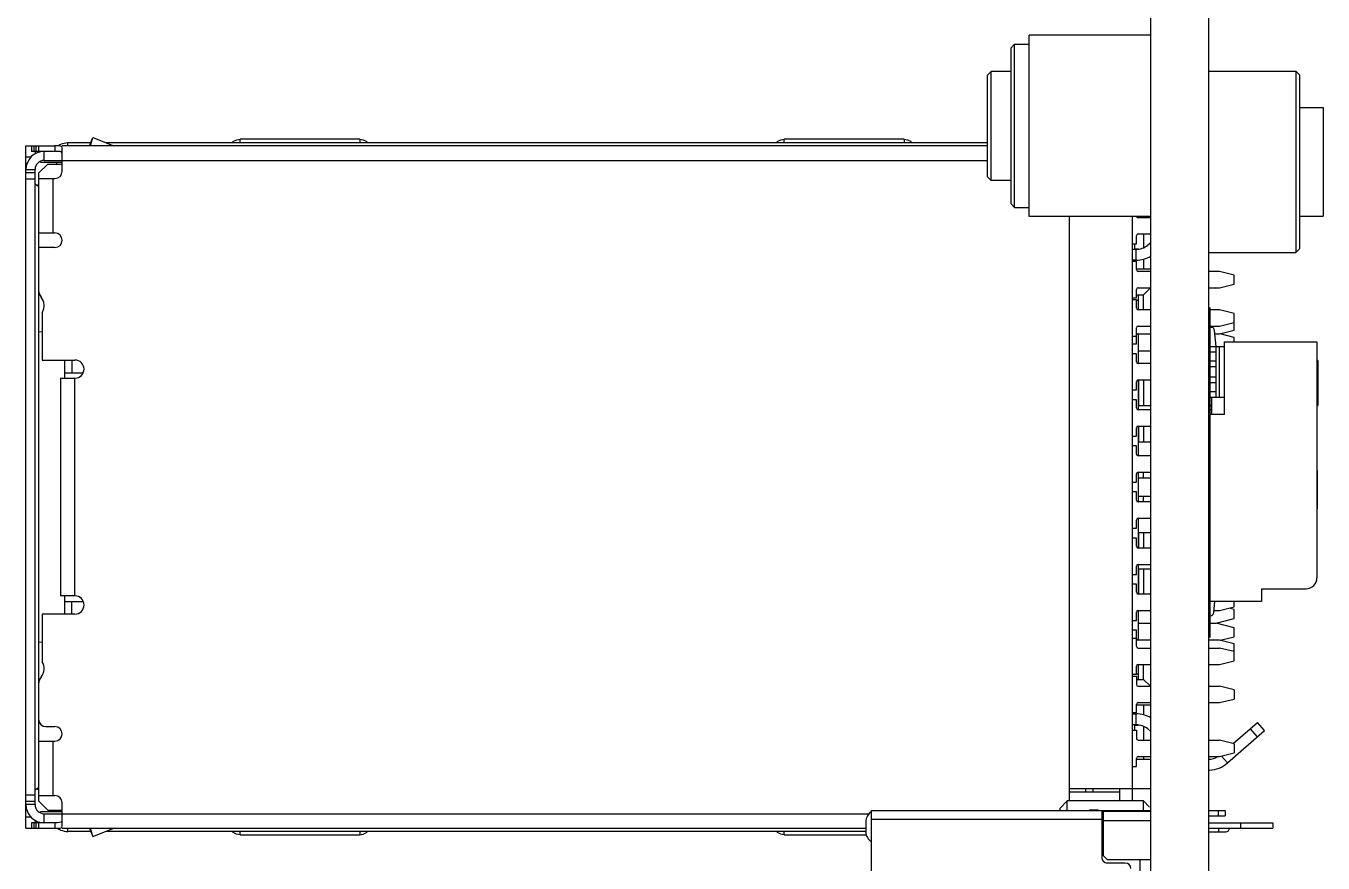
# Model space of a CAD drawing. Header units: millimetres. Extents: x 0 to 841, y 0 to 594.
# Drawn here: x 431.98 to 467.73, y 395.46 to 418.53 of the extents above; entities that cross this region are included whole.
import ezdxf

# ---------------------------------------------------------------- set-up
doc = ezdxf.new("R2010")
doc.units = ezdxf.units.MM
doc.header["$LTSCALE"] = 46.255
doc.layers.add('ASSEM_MEM', color=7, linetype='CONTINUOUS')

msp = doc.modelspace()

# ---------------------------------------------------------------- linework, layer by layer
at = {"layer": 'ASSEM_MEM', "color": 7, "linetype": 'CONTINUOUS'}
for p, q in [((462.983, 351.925), (462.983, 521.925)), ((464.583, 351.925), (464.583, 521.925)), ((459.133, 417.925), (459.233, 418.025)), ((459.133, 413.625), (459.133, 417.925)), ((459.233, 418.025), (459.633, 418.025)), ((459.233, 413.525), (459.233, 418.025)), ((462.983, 418.275), (459.633, 418.275)), ((459.633, 413.275), (459.633, 418.275)), ((458.483, 417.175), (458.583, 417.275)), ((459.133, 417.275), (458.583, 417.275)), ((458.583, 414.275), (458.583, 417.275)), ((464.583, 417.285), (466.983, 417.285)), ((467.083, 417.185), (466.983, 417.285)), ((466.983, 417.285), (466.983, 412.285)), ((458.483, 414.375), (458.483, 417.175)), ((467.083, 417.185), (467.083, 412.385)), ((467.083, 416.285), (467.733, 416.285)), ((467.733, 416.285), (467.733, 413.285)), ((433.733, 415.225), (433.826, 415.457)), ((433.762, 415.225), (433.826, 415.457)), ((433.826, 415.457), (434.406, 415.225)), ((431.983, 415.225), (432.783, 415.225)), ((431.983, 396.425), (431.983, 415.225)), ((432.133, 415.225), (432.133, 415.075)), ((432.206, 415.075), (432.206, 415.225)), ((432.233, 415.075), (432.233, 415.002)), ((432.259, 415.225), (432.259, 415.075)), ((432.333, 415.225), (432.333, 415.075)), ((432.483, 414.825), (432.483, 415.075)), ((432.783, 415.225), (432.783, 415.075)), ((458.483, 415.225), (432.983, 415.225)), ((432.983, 414.525), (432.983, 415.171)), ((433.133, 415.315), (433.774, 415.315)), ((433.133, 415.225), (433.133, 415.315)), ((434.181, 415.315), (458.483, 415.315)), ((441.183, 415.407), (437.883, 415.407)), ((437.883, 415.315), (437.883, 415.407)), ((441.183, 415.407), (441.183, 415.315)), ((456.183, 415.407), (452.883, 415.407)), ((452.883, 415.315), (452.883, 415.407)), ((456.183, 415.407), (456.183, 415.315)), ((431.983, 414.925), (432.134, 414.925)), ((432.583, 414.725), (432.333, 414.475)), ((432.383, 414.775), (432.383, 414.803)), ((432.383, 414.775), (432.983, 414.775)), ((432.483, 414.825), (458.483, 414.825)), ((432.583, 414.725), (432.983, 414.725)), ((432.833, 414.725), (432.833, 414.775)), ((431.983, 414.575), (432.233, 414.575)), ((431.983, 414.488), (432.233, 414.488)), ((432.233, 397.075), (432.233, 414.575)), ((432.333, 414.475), (432.333, 397.175)), ((458.483, 414.375), (458.583, 414.275)), ((431.983, 414.315), (432.233, 414.315)), ((432.333, 414.154), (432.268, 414.142)), ((432.313, 414.117), (432.27, 414.141)), ((432.333, 414.125), (432.313, 414.117)), ((432.333, 414.325), (432.783, 414.325)), ((432.733, 412.825), (432.733, 414.325)), ((459.133, 414.275), (458.583, 414.275)), ((459.133, 413.625), (459.233, 413.525)), ((459.233, 413.525), (459.633, 413.525)), ((462.983, 413.275), (459.633, 413.275)), ((460.733, 413.275), (460.733, 397.175)), ((462.483, 397.175), (462.483, 413.275)), ((462.783, 413.275), (462.783, 413.25)), ((467.083, 413.285), (467.733, 413.285)), ((462.638, 413.25), (462.983, 413.25)), ((432.333, 412.825), (432.783, 412.825)), ((462.588, 412.525), (462.588, 412.75)), ((462.638, 412.8), (462.983, 412.8)), ((462.783, 412.8), (462.783, 412.419)), ((462.983, 412.556), (462.9, 412.488)), ((432.783, 412.425), (432.333, 412.425)), ((462.483, 412.525), (462.588, 412.525)), ((462.483, 412.375), (462.583, 412.375)), ((462.533, 412.525), (462.533, 412.382)), ((462.642, 412.382), (462.533, 412.382)), ((462.583, 412.075), (462.583, 412.375)), ((464.583, 412.285), (466.983, 412.285)), ((467.083, 412.385), (466.983, 412.285)), ((462.583, 412.075), (462.483, 412.075)), ((462.588, 412.04), (462.483, 412.04)), ((462.533, 412.04), (462.533, 412.075)), ((462.588, 411.815), (462.588, 412.04)), ((462.783, 412.103), (462.783, 411.825)), ((462.983, 411.825), (462.588, 411.825)), ((462.983, 411.765), (462.638, 411.765)), ((464.883, 411.765), (464.583, 411.765)), ((465.283, 411.665), (464.883, 411.765)), ((465.283, 411.415), (465.283, 411.665)), ((462.588, 411.04), (462.588, 411.265)), ((462.638, 411.315), (462.983, 411.315)), ((462.783, 411.125), (462.973, 411.315)), ((464.583, 411.315), (464.883, 411.315)), ((464.883, 411.315), (465.283, 411.415)), ((462.483, 411.04), (462.588, 411.04)), ((462.588, 410.985), (462.483, 410.985)), ((462.588, 411.125), (462.783, 411.125)), ((462.588, 410.76), (462.588, 410.985)), ((462.588, 410.975), (462.633, 410.975)), ((462.633, 411.125), (462.633, 410.71)), ((462.783, 410.71), (462.783, 411.125)), ((464.613, 410.775), (464.613, 407.85)), ((432.433, 410.638), (432.433, 409.325)), ((462.983, 410.71), (462.638, 410.71)), ((464.883, 410.71), (464.583, 410.71)), ((465.283, 410.61), (464.883, 410.71)), ((465.283, 410.145), (465.283, 410.61)), ((432.433, 410.101), (432.333, 410.09)), ((462.588, 409.77), (462.588, 410.21)), ((462.638, 410.26), (462.983, 410.26)), ((464.583, 410.26), (464.883, 410.26)), ((464.645, 410.225), (464.583, 410.225)), ((464.785, 409.7), (464.745, 410.134)), ((464.883, 410.26), (465.283, 410.36)), ((464.883, 410.045), (465.283, 410.145)), ((462.483, 409.985), (462.588, 409.985)), ((462.483, 409.77), (462.588, 409.77)), ((462.633, 410.045), (462.633, 409.225)), ((462.638, 410.045), (462.983, 410.045)), ((464.583, 409.7), (465.013, 409.7)), ((464.753, 410.045), (464.883, 410.045)), ((464.783, 408.3), (464.783, 409.7)), ((464.883, 408.3), (464.883, 409.7)), ((465.283, 409.95), (464.893, 410.047)), ((465.013, 409.825), (467.563, 409.825)), ((465.013, 407.825), (465.013, 409.825)), ((465.283, 409.825), (465.283, 409.95)), ((467.563, 409.825), (467.563, 403.325)), ((462.588, 409.5), (462.483, 409.5)), ((462.588, 409.275), (462.588, 409.5)), ((462.633, 409.575), (462.983, 409.575)), ((464.583, 409.55), (464.783, 409.55)), ((432.433, 409.325), (433.333, 409.325)), ((433.043, 409.325), (433.043, 408.825)), ((433.249, 409.325), (433.249, 408.975)), ((462.983, 409.225), (462.638, 409.225)), ((464.783, 409.296), (464.583, 409.296)), ((464.583, 409.148), (464.783, 409.148)), ((467.588, 409.309), (467.563, 409.309)), ((467.588, 409.309), (467.588, 408.069)), ((432.933, 408.825), (433.333, 408.825)), ((432.933, 408.825), (432.933, 402.825)), ((433.043, 408.975), (433.561, 408.975)), ((433.333, 402.825), (433.333, 408.825)), ((462.588, 408.5), (462.588, 408.725)), ((462.633, 408.775), (462.633, 407.955)), ((462.638, 408.775), (462.983, 408.775)), ((462.643, 408.775), (462.643, 408.075)), ((462.783, 408.775), (462.783, 408.075)), ((464.783, 408.852), (464.583, 408.852)), ((464.583, 408.704), (464.783, 408.704)), ((462.483, 408.5), (462.588, 408.5)), ((464.783, 408.45), (464.583, 408.45)), ((464.583, 408.3), (465.013, 408.3)), ((464.663, 407.825), (464.663, 408.3)), ((467.563, 408.616), (467.588, 408.616)), ((462.588, 408.23), (462.483, 408.23)), ((462.588, 408.005), (462.588, 408.23)), ((462.633, 408.075), (462.983, 408.075)), ((462.983, 407.955), (462.638, 407.955)), ((464.583, 408.075), (464.663, 408.075)), ((464.663, 407.955), (464.583, 407.955)), ((467.588, 408.186), (467.563, 408.186)), ((467.563, 408.069), (467.588, 408.069)), ((465.013, 407.825), (464.613, 407.825)), ((464.613, 407.825), (464.613, 402.675)), ((462.483, 407.23), (462.588, 407.23)), ((462.588, 407.23), (462.588, 407.455)), ((462.633, 407.505), (462.633, 406.685)), ((462.638, 407.505), (462.983, 407.505)), ((462.643, 407.505), (462.643, 407.075)), ((462.783, 407.505), (462.783, 407.075)), ((464.583, 407.505), (464.613, 407.505)), ((462.588, 406.96), (462.483, 406.96)), ((462.588, 406.735), (462.588, 406.96)), ((462.633, 407.075), (462.983, 407.075)), ((464.583, 407.075), (464.613, 407.075)), ((462.983, 406.685), (462.638, 406.685)), ((464.613, 406.685), (464.583, 406.685)), ((462.588, 405.96), (462.588, 406.185)), ((462.633, 406.235), (462.633, 405.415)), ((462.638, 406.235), (462.983, 406.235)), ((462.783, 406.075), (462.783, 406.235)), ((464.583, 406.235), (464.613, 406.235)), ((467.563, 406.283), (467.573, 406.283)), ((467.573, 406.283), (467.573, 405.225)), ((462.483, 405.96), (462.588, 405.96)), ((462.633, 406.075), (462.983, 406.075)), ((464.583, 406.075), (464.613, 406.075)), ((462.588, 405.69), (462.483, 405.69)), ((462.588, 405.465), (462.588, 405.69)), ((462.633, 405.575), (462.983, 405.575)), ((462.983, 405.415), (462.638, 405.415)), ((462.783, 405.415), (462.783, 405.575)), ((464.583, 405.575), (464.613, 405.575)), ((467.573, 405.225), (467.563, 405.225)), ((462.588, 404.69), (462.588, 404.915)), ((462.633, 404.965), (462.633, 404.145)), ((462.638, 404.965), (462.983, 404.965)), ((462.483, 404.69), (462.588, 404.69)), ((462.588, 404.42), (462.483, 404.42)), ((462.588, 404.195), (462.588, 404.42)), ((462.633, 404.575), (462.983, 404.575)), ((462.643, 404.575), (462.643, 404.145)), ((462.783, 404.575), (462.783, 404.145)), ((462.983, 404.145), (462.638, 404.145)), ((462.588, 403.42), (462.588, 403.645)), ((462.633, 403.695), (462.633, 402.875)), ((462.638, 403.695), (462.983, 403.695)), ((464.583, 403.695), (464.613, 403.695)), ((462.483, 403.42), (462.588, 403.42)), ((462.633, 403.575), (462.983, 403.575)), ((462.643, 403.575), (462.643, 402.875)), ((462.783, 403.575), (462.783, 402.875)), ((464.583, 403.575), (464.613, 403.575)), ((462.588, 403.15), (462.483, 403.15)), ((462.588, 402.925), (462.588, 403.15)), ((466.033, 403.025), (467.263, 403.025)), ((466.033, 403.025), (466.033, 402.675)), ((433.333, 402.825), (432.933, 402.825)), ((433.043, 402.825), (433.043, 402.325)), ((433.043, 402.675), (433.561, 402.675)), ((433.249, 402.325), (433.249, 402.675)), ((462.983, 402.875), (462.638, 402.875)), ((466.033, 402.675), (464.613, 402.675)), ((464.613, 402.675), (464.613, 401.675)), ((464.721, 402.366), (464.748, 402.675)), ((465.283, 402.525), (465.283, 402.675)), ((433.333, 402.325), (432.433, 402.325)), ((432.433, 402.325), (432.433, 401.012)), ((462.588, 402.15), (462.588, 402.375)), ((462.633, 402.425), (462.633, 401.605)), ((462.638, 402.425), (462.983, 402.425)), ((464.726, 402.425), (464.883, 402.425)), ((464.783, 402.075), (465.283, 402.2)), ((464.883, 402.425), (465.283, 402.525)), ((465.283, 402.45), (465.133, 402.487)), ((465.283, 402.2), (465.283, 402.45)), ((462.483, 402.15), (462.588, 402.15)), ((462.588, 401.88), (462.483, 401.88)), ((462.588, 401.44), (462.588, 401.88)), ((462.633, 402.075), (462.983, 402.075)), ((464.583, 402.075), (464.783, 402.075)), ((465.283, 401.95), (464.783, 402.075)), ((465.283, 401.7), (465.283, 401.95)), ((432.333, 401.56), (432.433, 401.549)), ((462.483, 401.665), (462.588, 401.665)), ((462.983, 401.605), (462.638, 401.605)), ((464.883, 401.605), (464.583, 401.605)), ((465.283, 401.505), (464.883, 401.605)), ((464.893, 401.602), (465.283, 401.7)), ((465.283, 401.04), (465.283, 401.505)), ((462.638, 401.39), (462.983, 401.39)), ((464.583, 401.39), (464.883, 401.39)), ((465.283, 401.29), (464.883, 401.39)), ((462.588, 400.665), (462.588, 400.89)), ((462.633, 400.94), (462.633, 400.525)), ((462.638, 400.94), (462.983, 400.94)), ((462.783, 400.525), (462.783, 400.94)), ((464.583, 400.94), (464.883, 400.94)), ((464.883, 400.94), (465.283, 401.04)), ((462.483, 400.665), (462.588, 400.665)), ((462.483, 400.61), (462.588, 400.61)), ((462.588, 400.675), (462.633, 400.675)), ((462.588, 400.61), (462.588, 400.385)), ((462.588, 400.525), (462.783, 400.525)), ((462.973, 400.335), (462.783, 400.525)), ((462.638, 400.335), (462.983, 400.335)), ((464.583, 400.335), (464.883, 400.335)), ((465.283, 400.235), (464.883, 400.335)), ((465.283, 400.235), (465.283, 399.985)), ((462.588, 399.61), (462.588, 399.835)), ((462.588, 399.825), (462.983, 399.825)), ((462.638, 399.885), (462.983, 399.885)), ((462.783, 399.825), (462.783, 399.547)), ((464.583, 399.885), (464.883, 399.885)), ((464.883, 399.885), (465.283, 399.985)), ((462.483, 399.61), (462.588, 399.61)), ((462.483, 399.575), (462.583, 399.575)), ((462.533, 399.575), (462.533, 399.61)), ((462.583, 399.275), (462.583, 399.575)), ((465.255, 398.757), (465.926, 399.341)), ((466.123, 399.115), (465.926, 399.341)), ((432.533, 399.225), (432.783, 399.225)), ((462.583, 399.275), (462.483, 399.275)), ((462.483, 399.125), (462.588, 399.125)), ((462.533, 399.268), (462.642, 399.268)), ((462.533, 399.268), (462.533, 399.125)), ((462.588, 399.125), (462.588, 398.9)), ((462.783, 399.231), (462.783, 398.85)), ((462.9, 399.162), (462.983, 399.094)), ((465.098, 398.222), (466.123, 399.115)), ((465.925, 398.943), (465.728, 399.169)), ((432.333, 398.825), (432.783, 398.825)), ((432.733, 397.325), (432.733, 398.825)), ((462.638, 398.85), (462.983, 398.85)), ((464.583, 398.85), (464.883, 398.85)), ((465.283, 398.75), (464.883, 398.85)), ((465.283, 398.75), (465.283, 398.5)), ((462.588, 398.125), (462.588, 398.35)), ((462.983, 398.315), (462.588, 398.315)), ((462.638, 398.4), (462.983, 398.4)), ((462.783, 398.4), (462.783, 398.315)), ((464.583, 398.4), (464.883, 398.4)), ((464.883, 398.4), (465.283, 398.5)), ((464.932, 398.412), (465.098, 398.222)), ((462.483, 398.125), (462.588, 398.125)), ((432.233, 397.335), (431.983, 397.335)), ((432.233, 397.461), (432.242, 397.485)), ((432.268, 397.508), (432.333, 397.496)), ((432.313, 397.533), (432.333, 397.525)), ((432.333, 397.325), (432.783, 397.325)), ((460.733, 397.515), (462.983, 397.515)), ((460.733, 397.425), (462.133, 397.425)), ((461.183, 397.515), (461.183, 397.425)), ((461.383, 397.515), (461.383, 397.425)), ((462.133, 397.175), (462.133, 397.515)), ((432.233, 397.161), (431.983, 397.161)), ((432.233, 397.075), (431.983, 397.075)), ((432.333, 397.175), (432.583, 396.925)), ((432.983, 396.875), (432.383, 396.875)), ((432.383, 396.847), (432.383, 396.875)), ((432.583, 396.925), (432.983, 396.925)), ((432.833, 396.875), (432.833, 396.925)), ((432.983, 396.478), (432.983, 397.125)), ((455.283, 396.915), (462.983, 396.915)), ((455.283, 395.04), (455.283, 396.915)), ((460.483, 396.975), (460.683, 397.175)), ((460.483, 396.915), (460.483, 396.975)), ((462.783, 397.175), (460.683, 397.175)), ((460.683, 396.915), (460.683, 397.175)), ((461.333, 396.935), (461.273, 396.915)), ((461.333, 396.935), (461.533, 396.935)), ((461.533, 396.915), (461.533, 396.935)), ((461.633, 396.915), (461.633, 395.615)), ((462.983, 396.885), (461.683, 396.885)), ((461.683, 395.665), (461.683, 396.885)), ((461.783, 396.885), (461.783, 396.915)), ((462.283, 396.885), (462.283, 396.915)), ((462.433, 396.915), (462.433, 396.885)), ((462.596, 396.885), (462.596, 396.915)), ((462.783, 397.175), (462.95, 397.007)), ((462.783, 396.915), (462.783, 397.175)), ((464.583, 396.915), (465.033, 396.915)), ((464.849, 396.765), (464.849, 396.915)), ((465.033, 396.915), (465.033, 396.765)), ((432.134, 396.725), (431.983, 396.725)), ((432.133, 396.575), (432.133, 396.425)), ((432.206, 396.425), (432.206, 396.575)), ((432.233, 396.648), (432.233, 396.575)), ((432.259, 396.575), (432.259, 396.425)), ((432.333, 396.575), (432.333, 396.425)), ((432.483, 396.825), (455.222, 396.825)), ((432.483, 396.575), (432.483, 396.825)), ((432.783, 396.575), (432.783, 396.425)), ((432.976, 396.625), (432.953, 396.594)), ((455.133, 396.615), (455.133, 396.315)), ((461.633, 396.665), (455.283, 396.665)), ((461.633, 396.765), (461.683, 396.765)), ((461.683, 396.735), (461.633, 396.735)), ((461.633, 396.585), (461.683, 396.585)), ((461.683, 396.635), (462.983, 396.635)), ((464.583, 396.765), (465.033, 396.765)), ((464.583, 396.575), (466.353, 396.575)), ((465.453, 396.575), (465.453, 396.425)), ((466.353, 396.575), (466.353, 396.425)), ((432.983, 396.425), (455.133, 396.425)), ((433.133, 396.335), (433.133, 396.425)), ((433.769, 396.335), (433.133, 396.335)), ((433.733, 396.425), (433.826, 396.193)), ((433.826, 396.193), (433.762, 396.425)), ((433.826, 396.193), (434.406, 396.425)), ((455.133, 396.335), (434.181, 396.335)), ((437.883, 396.243), (437.883, 396.335)), ((437.883, 396.243), (441.183, 396.243)), ((441.183, 396.335), (441.183, 396.243)), ((452.883, 396.243), (452.883, 396.335)), ((452.883, 396.243), (455.142, 396.243)), ((464.583, 396.425), (466.353, 396.425)), ((464.583, 396.325), (465.053, 396.325)), ((464.853, 396.425), (464.853, 396.325)), ((461.683, 395.665), (461.783, 395.565)), ((461.783, 395.565), (462.983, 395.565)), ((462.283, 395.465), (461.783, 395.465)), ((462.683, 395.565), (462.683, 394.915))]:
    msp.add_line(p, q, dxfattribs=at)
for points in [[(432.949, 415.058), (432.927, 415.067), (432.898, 415.072), (432.863, 415.074), (432.824, 415.075), (432.133, 415.075)], [(432.983, 415.171), (432.968, 415.205), (432.926, 415.22), (432.861, 415.225), (432.783, 415.225)], [(432.866, 415.236), (432.887, 415.247), (432.914, 415.261), (432.948, 415.277), (432.988, 415.291), (433.033, 415.304), (433.082, 415.312), (433.133, 415.315)], [(432.976, 415.025), (432.966, 415.044), (432.949, 415.058)], [(437.669, 415.315), (437.707, 415.352), (437.791, 415.393), (437.883, 415.407)], [(441.183, 415.407), (441.276, 415.393), (441.359, 415.351), (441.397, 415.315)], [(452.669, 415.315), (452.707, 415.352), (452.791, 415.393), (452.883, 415.407)], [(456.183, 415.407), (456.276, 415.393), (456.359, 415.351), (456.397, 415.315)], [(432.27, 414.141), (432.242, 414.165), (432.233, 414.189)], [(432.242, 397.485), (432.27, 397.509), (432.313, 397.533)], [(431.983, 396.425), (432.862, 396.425), (432.927, 396.43), (432.969, 396.446), (432.983, 396.478)], [(432.953, 396.594), (432.911, 396.579), (432.853, 396.575), (432.133, 396.575)], [(432.866, 396.414), (432.887, 396.402), (432.914, 396.388), (432.948, 396.373), (432.988, 396.358), (433.033, 396.346), (433.082, 396.338), (433.133, 396.335)], [(437.883, 396.243), (437.789, 396.257), (437.698, 396.305), (437.669, 396.335)], [(441.183, 396.243), (441.275, 396.257), (441.366, 396.303), (441.397, 396.335)], [(452.883, 396.243), (452.789, 396.257), (452.698, 396.305), (452.669, 396.335)]]:
    msp.add_lwpolyline(points, dxfattribs=at)
for centre, radius, start, end in [((432.483, 414.575), 0.5, 90, 180), ((432.483, 414.575), 0.25, 90, 180), ((432.783, 414.525), 0.2, 270, 360), ((462.638, 413.3), 0.05, 210.5332, 270), ((432.783, 412.625), 0.2, 270, 90), ((462.638, 412.75), 0.05, 90, 180), ((462.583, 412.875), 0.5, 270, 309.3334), ((462.583, 412.875), 0.8, 270, 300.173), ((462.638, 411.815), 0.05, 180, 270), ((432.633, 411.249), 0.3, 180, 218.9424), ((462.638, 411.265), 0.05, 90, 180), ((432.108, 410.825), 0.375, 330.0998, 38.9424), ((462.638, 410.76), 0.05, 180, 270), ((462.638, 410.21), 0.05, 90, 180), ((464.645, 410.125), 0.1, 5.2619, 90), ((462.638, 409.995), 0.05, 90, 150.3574), ((433.333, 409.075), 0.25, 270, 90), ((462.638, 409.275), 0.05, 180, 270), ((462.638, 408.725), 0.05, 90, 180), ((462.638, 408.005), 0.05, 180, 270), ((462.638, 407.455), 0.05, 90, 180), ((462.638, 406.735), 0.05, 180, 270), ((462.638, 406.185), 0.05, 90, 180), ((462.638, 405.465), 0.05, 180, 270), ((462.638, 404.915), 0.05, 90, 180), ((462.638, 404.195), 0.05, 180, 270), ((462.638, 403.645), 0.05, 90, 180), ((467.263, 403.325), 0.3, 270, 360), ((462.638, 402.925), 0.05, 180, 270), ((464.731, 402.975), 0.15, 142.264, 175.0735), ((433.333, 402.575), 0.25, 270, 90), ((462.638, 402.375), 0.05, 90, 180), ((464.622, 402.375), 0.1, 270, 355.0442), ((462.638, 401.655), 0.05, 180, 270), ((462.638, 401.44), 0.05, 180, 270), ((432.108, 400.825), 0.375, 321.0576, 29.9002), ((462.638, 400.89), 0.05, 90, 180), ((432.633, 400.401), 0.3, 141.0576, 180), ((462.638, 400.385), 0.05, 180, 270), ((462.638, 399.835), 0.05, 90, 180), ((432.533, 399.425), 0.2, 180, 270), ((462.583, 398.775), 0.8, 59.827, 90), ((432.783, 399.025), 0.2, 270, 90), ((462.583, 398.775), 0.5, 50.6666, 90), ((462.638, 398.9), 0.05, 180, 270), ((462.638, 398.35), 0.05, 90, 180), ((464.573, 398.825), 0.5, 271.1472, 301.0054), ((464.573, 398.825), 0.8, 272.0909, 311.0832), ((432.783, 397.125), 0.2, 0, 90), ((432.483, 397.075), 0.5, 180, 270), ((432.483, 397.075), 0.25, 180, 270), ((455.433, 396.615), 0.3, 120.3902, 180), ((455.433, 396.315), 0.3, 180, 239.9945), ((465.053, 396.425), 0.1, 270, 360), ((461.783, 395.615), 0.15, 180, 270), ((462.283, 395.315), 0.15, 0, 90)]:
    msp.add_arc(centre, radius, start, end, dxfattribs=at)

doc.saveas('drawing.dxf')
